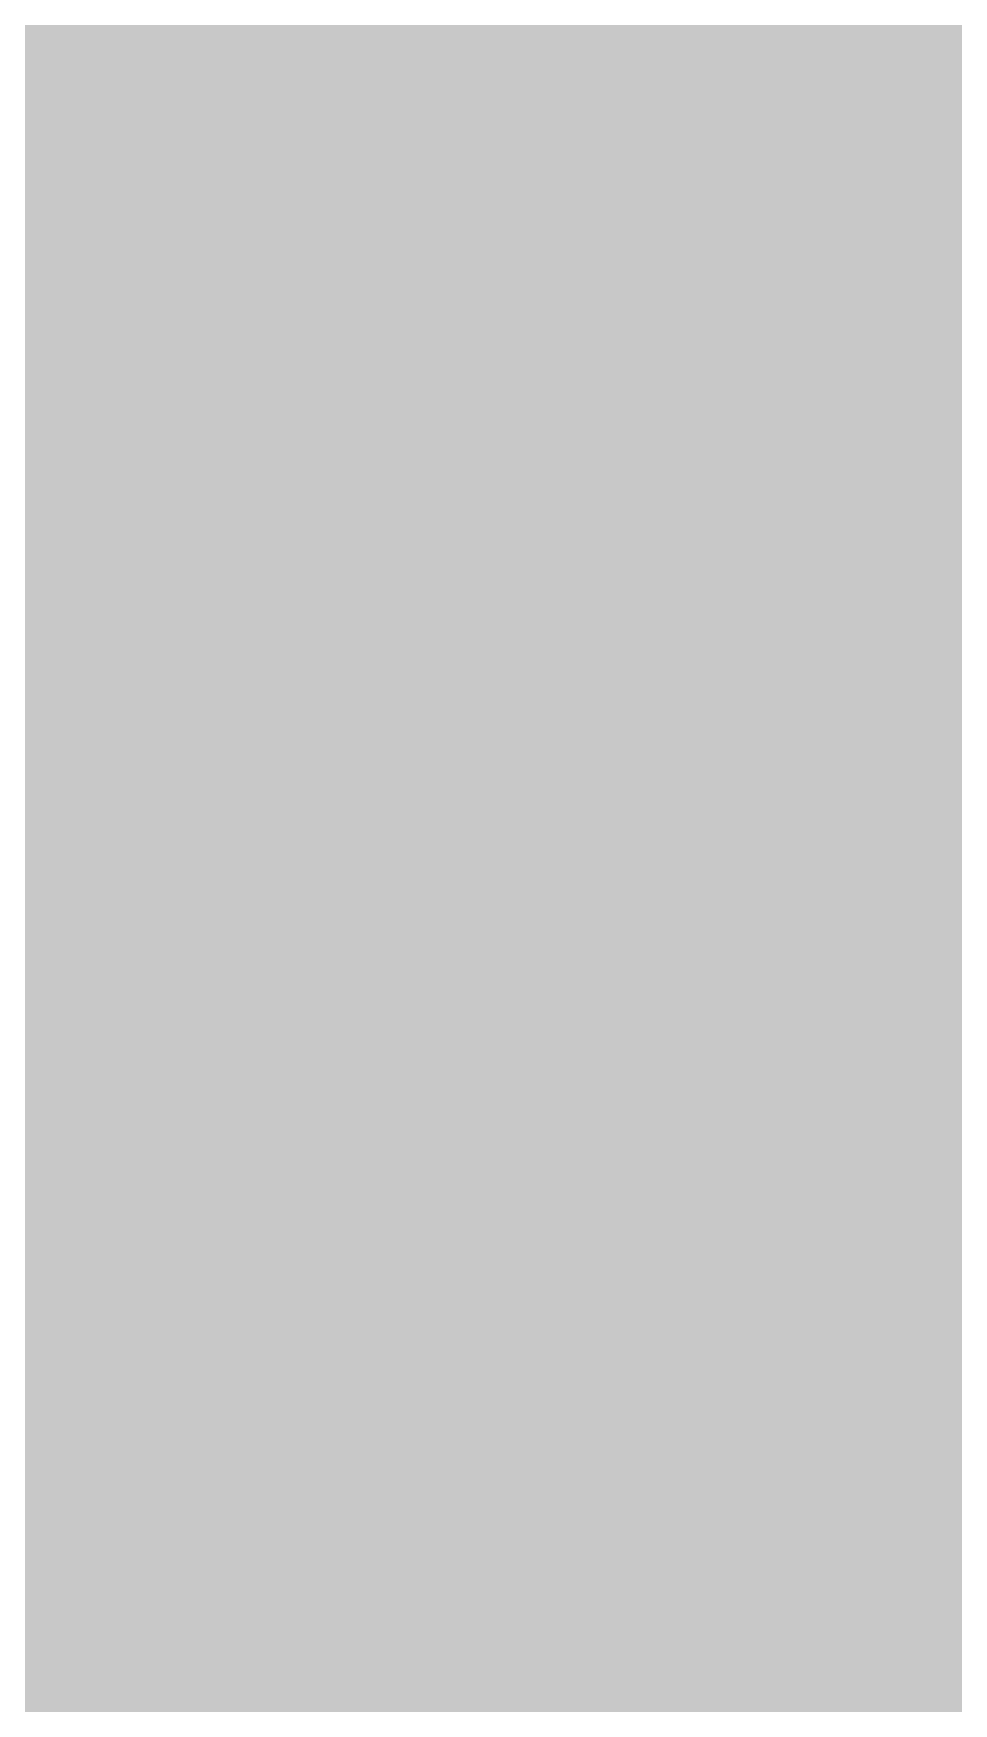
# Model space of a CAD drawing. Header units: millimetres. Extents: x 0 to 212, y 0 to 212.
# Drawn here: x 100.68 to 126.34, y 118.59 to 165.15 of the extents above; entities that cross this region are included whole.
import ezdxf

# ---------------------------------------------------------------- set-up
doc = ezdxf.new("R2010")
doc.units = ezdxf.units.MM

msp = doc.modelspace()

# ---------------------------------------------------------------- hatches: boundary and pattern name
msp.add_hatch(color=254).paths.add_polyline_path([(211.7189, 105.8869), (211.709, 107.2007), (211.6861, 108.5139), (211.6455, 109.8245), (211.5871, 111.1326), (211.5134, 112.4407), (211.4245, 113.7437), (211.3204, 115.0468), (211.201, 116.3447), (211.0638, 117.6426), (210.9114, 118.9355), (210.7413, 120.2258), (210.5584, 121.5136), (210.3577, 122.7988), (210.1418, 124.079), (209.9107, 125.3566), (209.6643, 126.6292), (209.4027, 127.8992), (209.1258, 129.1641), (208.8337, 130.4239), (208.5264, 131.6812), (208.2038, 132.936), (207.866, 134.1831), (207.5104, 135.4277), (207.1421, 136.6647), (206.7611, 137.8991), (206.3623, 139.1285), (205.9483, 140.3502), (205.5216, 141.5694), (205.0771, 142.781), (204.6199, 143.9901), (204.1474, 145.1915), (203.6623, 146.3853), (203.1619, 147.574), (202.6463, 148.7576), (202.1154, 149.9362), (201.5693, 151.1046), (201.0105, 152.2705), (200.439, 153.4262), (199.8523, 154.5768), (199.2503, 155.7198), (198.6356, 156.8577), (198.0057, 157.9855), (197.3605, 159.1081), (196.7052, 160.2232), (196.0321, 161.3281), (195.3489, 162.4279), (194.6504, 163.5176), (193.9366, 164.6022), (193.2102, 165.6766), (192.471, 166.7434), (191.7167, 167.8), (190.9521, 168.849), (190.1698, 169.8904), (189.3773, 170.9217), (188.5696, 171.9428), (187.7517, 172.9562), (186.9161, 173.9621), (186.0702, 174.9552), (185.2117, 175.9407), (184.338, 176.9161), (183.454, 177.8838), (182.5549, 178.8389), (181.643, 179.7837), (180.721, 180.7185), (179.7837, 181.643), (178.8389, 182.5549), (177.8838, 183.454), (176.9161, 184.338), (175.9407, 185.2117), (174.9552, 186.0702), (173.9621, 186.9161), (172.9562, 187.7492), (171.9428, 188.5696), (170.9217, 189.3773), (169.8904, 190.1698), (168.849, 190.9496), (167.8, 191.7167), (166.7408, 192.471), (165.6766, 193.2102), (164.6022, 193.9366), (163.5176, 194.6504), (162.4279, 195.3489), (161.3281, 196.0321), (160.2232, 196.7052), (159.1081, 197.3631), (157.9855, 198.0057), (156.8577, 198.6356), (155.7198, 199.2503), (154.5768, 199.8523), (153.4262, 200.439), (152.2705, 201.0131), (151.1046, 201.5719), (149.9362, 202.1154), (148.7576, 202.6463), (147.574, 203.1619), (146.3853, 203.6623), (145.1889, 204.15), (143.9875, 204.6199), (142.781, 205.0796), (141.5694, 205.5216), (140.3502, 205.9483), (139.1285, 206.3623), (137.8991, 206.7611), (136.6647, 207.1446), (135.4252, 207.5129), (134.1831, 207.866), (132.9334, 208.2038), (131.6812, 208.5264), (130.4239, 208.8337), (129.1641, 209.1284), (127.8966, 209.4052), (126.6292, 209.6668), (125.3541, 209.9132), (124.0765, 210.1444), (122.7963, 210.3603), (121.5136, 210.5584), (120.2258, 210.7438), (118.9355, 210.9114), (117.6401, 211.0638), (116.3447, 211.201), (115.0468, 211.3229), (113.7437, 211.4271), (112.4382, 211.516), (111.1326, 211.5896), (109.8245, 211.6455), (108.5113, 211.6861), (107.1982, 211.7115), (105.885, 211.7192), (104.5693, 211.7115), (103.2561, 211.6861), (101.9454, 211.6455), (100.6373, 211.5896), (99.3292, 211.516), (98.0262, 211.4271), (96.7232, 211.3229), (95.4253, 211.201), (94.1273, 211.0638), (92.8345, 210.9114), (91.5441, 210.7438), (90.2564, 210.5584), (88.9711, 210.3603), (87.691, 210.1444), (86.4133, 209.9132), (85.1408, 209.6668), (83.8708, 209.4052), (82.6059, 209.1284), (81.346, 208.8337), (80.0887, 208.5264), (78.834, 208.2038), (77.5868, 207.866), (76.3422, 207.5129), (75.1053, 207.1446), (73.8708, 206.7611), (72.6415, 206.3623), (71.4197, 205.9483), (70.2005, 205.5216), (68.9889, 205.0796), (67.7799, 204.6199), (66.5785, 204.15), (65.3847, 203.6623), (64.196, 203.1619), (63.0123, 202.6463), (61.8338, 202.1154), (60.6628, 201.5719), (59.4995, 201.0131), (58.3438, 200.439), (57.1932, 199.8523), (56.0502, 199.2503), (54.9123, 198.6356), (53.7845, 198.0057), (52.6618, 197.3631), (51.5468, 196.7052), (50.4419, 196.0321), (49.342, 195.3489), (48.2524, 194.6504), (47.1678, 193.9366), (46.0934, 193.2102), (45.0266, 192.471), (43.9699, 191.7167), (42.9209, 190.9496), (41.8795, 190.1698), (40.8483, 189.3773), (39.8272, 188.5696), (38.8137, 187.7492), (37.8079, 186.9161), (36.8148, 186.0702), (35.8292, 185.2117), (34.8539, 184.338), (33.8861, 183.454), (32.9311, 182.5549), (31.9862, 181.643), (31.049, 180.7185), (30.1269, 179.7837), (29.2151, 178.8389), (28.3159, 177.8838), (27.432, 176.9161), (26.5582, 175.9407), (25.6997, 174.9552), (24.8539, 173.9621), (24.0208, 172.9562), (23.2004, 171.9428), (22.3926, 170.9217), (21.6002, 169.8904), (20.8204, 168.849), (20.0533, 167.8), (19.2989, 166.7434), (18.5598, 165.6766), (17.8333, 164.6022), (17.1196, 163.5176), (16.4211, 162.4279), (15.7378, 161.3281), (15.0647, 160.2232), (14.4069, 159.1081), (13.7643, 157.9855), (13.1343, 156.8577), (12.5197, 155.7198), (11.9177, 154.5768), (11.3309, 153.4262), (10.7569, 152.2705), (10.1981, 151.1046), (9.6545, 149.9362), (9.1237, 148.7576), (8.6081, 147.574), (8.1077, 146.3853), (7.62, 145.1915), (7.1501, 143.9901), (6.6904, 142.781), (6.2484, 141.5694), (5.8217, 140.3502), (5.4077, 139.1285), (5.0089, 137.8991), (4.6253, 136.6647), (4.257, 135.4277), (3.904, 134.1831), (3.5662, 132.936), (3.2436, 131.6812), (2.9362, 130.4239), (2.6416, 129.1641), (2.3647, 127.8992), (2.1031, 126.6292), (1.8567, 125.3566), (1.6256, 124.079), (1.4097, 122.7988), (1.2116, 121.5136), (1.0262, 120.2258), (0.8585, 118.9355), (0.7061, 117.6426), (0.569, 116.3447), (0.447, 115.0468), (0.3429, 113.7437), (0.254, 112.4407), (0.1803, 111.1326), (0.1245, 109.8245), (0.0838, 108.5139), (0.0584, 107.2007), (0.0508, 105.885), (0.0584, 104.5718), (0.0838, 103.2586), (0.1245, 101.9454), (0.1803, 100.6373), (0.254, 99.3318), (0.3429, 98.0262), (0.447, 96.7232), (0.569, 95.4253), (0.7061, 94.1299), (0.8585, 92.8345), (1.0262, 91.5441), (1.2116, 90.2564), (1.4097, 88.9737), (1.6256, 87.6935), (1.8567, 86.4159), (2.1031, 85.1408), (2.3647, 83.8733), (2.6416, 82.6059), (2.9362, 81.346), (3.2436, 80.0887), (3.5662, 78.8365), (3.904, 77.5868), (4.257, 76.3448), (4.6253, 75.1053), (5.0089, 73.8708), (5.4077, 72.6415), (5.8217, 71.4197), (6.2484, 70.2005), (6.6904, 68.9889), (7.1501, 67.7824), (7.62, 66.581), (8.1077, 65.3847), (8.6081, 64.196), (9.1237, 63.0123), (9.6545, 61.8338), (10.1981, 60.6654), (10.7569, 59.4995), (11.3309, 58.3438), (11.9177, 57.1932), (12.5197, 56.0502), (13.1343, 54.9123), (13.7643, 53.7845), (14.4069, 52.6618), (15.0647, 51.5468), (15.7378, 50.4419), (16.4211, 49.342), (17.1196, 48.2524), (17.8333, 47.1678), (18.5598, 46.0934), (19.2989, 45.0291), (20.0533, 43.9699), (20.8204, 42.9209), (21.6002, 41.8795), (22.3926, 40.8483), (23.2004, 39.8272), (24.0208, 38.8137), (24.8539, 37.8079), (25.6997, 36.8148), (26.5582, 35.8292), (27.432, 34.8539), (28.3159, 33.8861), (29.2151, 32.9311), (30.1269, 31.9862), (31.049, 31.049), (31.9862, 30.1269), (32.9311, 29.2151), (33.8861, 28.3159), (34.8539, 27.432), (35.8292, 26.5582), (36.8148, 25.6997), (37.8079, 24.8539), (38.8137, 24.0182), (39.8272, 23.2004), (40.8483, 22.3926), (41.8795, 21.6002), (42.9209, 20.8178), (43.9699, 20.0533), (45.0266, 19.2989), (46.0934, 18.5598), (47.1678, 17.8333), (48.2524, 17.1196), (49.342, 16.4211), (50.4419, 15.7378), (51.5468, 15.0647), (52.6618, 14.4094), (53.7845, 13.7643), (54.9123, 13.1343), (56.0502, 12.5197), (57.1932, 11.9177), (58.3438, 11.3309), (59.4995, 10.7594), (60.6628, 10.2006), (61.8338, 9.6545), (63.0123, 9.1237), (64.196, 8.6081), (65.3847, 8.1077), (66.5785, 7.6225), (67.7799, 7.1501), (68.9889, 6.6929), (70.2005, 6.2484), (71.4197, 5.8217), (72.6415, 5.4077), (73.8708, 5.0089), (75.1053, 4.6279), (76.3422, 4.2596), (77.5868, 3.904), (78.834, 3.5662), (80.0887, 3.2436), (81.346, 2.9362), (82.6059, 2.6441), (83.8708, 2.3673), (85.1408, 2.1057), (86.4133, 1.8593), (87.691, 1.6281), (88.9711, 1.4122), (90.2564, 1.2116), (91.5441, 1.0287), (92.8345, 0.8585), (94.1273, 0.7061), (95.4253, 0.569), (96.7232, 0.4496), (98.0262, 0.3454), (99.3292, 0.2565), (100.6373, 0.1829), (101.9454, 0.1245), (103.2561, 0.0838), (104.5693, 0.061), (105.885, 0.0533), (107.1982, 0.061), (108.5113, 0.0838), (109.8245, 0.1245), (111.1326, 0.1829), (112.4382, 0.2565), (113.7437, 0.3454), (115.0468, 0.4496), (116.3447, 0.569), (117.6401, 0.7061), (118.9355, 0.8585), (120.2258, 1.0287), (121.5136, 1.2116), (122.7963, 1.4122), (124.0765, 1.6281), (125.3541, 1.8593), (126.6292, 2.1057), (127.8966, 2.3673), (129.1641, 2.6441), (130.4239, 2.9362), (131.6812, 3.2436), (132.9334, 3.5662), (134.1831, 3.904), (135.4252, 4.2596), (136.6647, 4.6279), (137.8991, 5.0089), (139.1285, 5.4077), (140.3502, 5.8217), (141.5694, 6.2484), (142.781, 6.6929), (143.9875, 7.1501), (145.1889, 7.6225), (146.3853, 8.1077), (147.574, 8.6081), (148.7576, 9.1237), (149.9362, 9.6545), (151.1046, 10.2006), (152.2705, 10.7594), (153.4262, 11.3309), (154.5768, 11.9177), (155.7198, 12.5197), (156.8577, 13.1343), (157.9855, 13.7643), (159.1081, 14.4094), (160.2232, 15.0647), (161.3281, 15.7378), (162.4279, 16.4211), (163.5176, 17.1196), (164.6022, 17.8333), (165.6766, 18.5598), (166.7408, 19.2989), (167.8, 20.0533), (168.849, 20.8178), (169.8904, 21.6002), (170.9217, 22.3926), (171.9428, 23.2004), (172.9562, 24.0182), (173.9621, 24.8539), (174.9552, 25.6997), (175.9407, 26.5582), (176.9161, 27.432), (177.8838, 28.3159), (178.8389, 29.2151), (179.7837, 30.1269), (180.721, 31.049), (181.643, 31.9862), (182.5549, 32.9311), (183.454, 33.8861), (184.338, 34.8539), (185.2117, 35.8292), (186.0702, 36.8148), (186.9161, 37.8079), (187.7517, 38.8137), (188.5696, 39.8272), (189.3773, 40.8483), (190.1698, 41.8795), (190.9521, 42.9209), (191.7167, 43.9699), (192.471, 45.0291), (193.2102, 46.0934), (193.9366, 47.1678), (194.6504, 48.2524), (195.3489, 49.342), (196.0321, 50.4419), (196.7052, 51.5468), (197.3605, 52.6618), (198.0057, 53.7845), (198.6356, 54.9123), (199.2503, 56.0502), (199.8523, 57.1932), (200.439, 58.3438), (201.0105, 59.4995), (201.5693, 60.6654), (202.1154, 61.8338), (202.6463, 63.0123), (203.1619, 64.196), (203.6623, 65.3847), (204.1474, 66.581), (204.6199, 67.7824), (205.0771, 68.9889), (205.5216, 70.2005), (205.9483, 71.4197), (206.3623, 72.6415), (206.7611, 73.8708), (207.1421, 75.1053), (207.5104, 76.3448), (207.866, 77.5868), (208.2038, 78.8365), (208.5264, 80.0887), (208.8337, 81.346), (209.1258, 82.6059), (209.4027, 83.8733), (209.6643, 85.1408), (209.9107, 86.4159), (210.1418, 87.6935), (210.3577, 88.9737), (210.5584, 90.2564), (210.7413, 91.5441), (210.9114, 92.8345), (211.0638, 94.1299), (211.201, 95.4253), (211.3204, 96.7232), (211.4245, 98.0262), (211.5134, 99.3318), (211.5871, 100.6373), (211.6455, 101.9454), (211.6861, 103.2586), (211.709, 104.5718), (211.7166, 105.885)])
h = msp.add_hatch(color=59)
edge = h.paths.add_edge_path()
edge.add_line((115.0592, 143.2426), (115.0569, 142.8471))
edge.add_line((115.0569, 142.8471), (115.0544, 142.4635))
edge.add_line((115.0544, 142.4635), (115.0493, 142.0851))
edge.add_line((115.0493, 142.0851), (115.0442, 141.7193))
edge.add_line((115.0442, 141.7193), (115.0366, 141.3612))
edge.add_line((115.0366, 141.3612), (115.0264, 141.0106))
edge.add_line((115.0264, 141.0106), (115.0163, 140.6677))
edge.add_line((115.0163, 140.6677), (115.001, 140.335))
edge.add_line((115.001, 140.335), (114.9858, 140.0099))
edge.add_line((114.9858, 140.0099), (114.9706, 139.6949))
edge.add_line((114.9706, 139.6949), (114.9502, 139.385))
edge.add_line((114.9502, 139.385), (114.9299, 139.0853))
edge.add_line((114.9299, 139.0853), (114.9071, 138.7932))
edge.add_line((114.9071, 138.7932), (114.8842, 138.5087))
edge.add_line((114.8842, 138.5087), (114.8563, 138.2319))
edge.add_line((114.8563, 138.2319), (114.8283, 137.9626))
edge.add_line((114.8283, 137.9626), (114.7978, 137.7036))
edge.add_line((114.7978, 137.7036), (114.7648, 137.4496))
edge.add_line((114.7648, 137.4496), (114.7318, 137.2032))
edge.add_line((114.7318, 137.2032), (114.6937, 136.9644))
edge.add_line((114.6937, 136.9644), (114.6556, 136.7333))
edge.add_line((114.6556, 136.7333), (114.615, 136.5072))
edge.add_line((114.615, 136.5072), (114.5718, 136.2913))
edge.add_line((114.5718, 136.2913), (114.5286, 136.0805))
edge.add_line((114.5286, 136.0805), (114.4803, 135.8773))
edge.add_line((114.4803, 135.8773), (114.4321, 135.6817))
edge.add_line((114.4321, 135.6817), (114.3813, 135.4912))
edge.add_line((114.3813, 135.4912), (114.3279, 135.3083))
edge.add_line((114.3279, 135.3083), (114.2721, 135.1305))
edge.add_line((114.2721, 135.1305), (114.2162, 134.9604))
edge.add_line((114.2162, 134.9604), (114.1552, 134.7978))
edge.add_line((114.1552, 134.7978), (114.0943, 134.6403))
edge.add_line((114.0943, 134.6403), (114.0282, 134.4905))
edge.add_line((114.0282, 134.4905), (113.9622, 134.3431))
edge.add_line((113.9622, 134.3431), (113.8936, 134.206))
edge.add_line((113.8936, 134.206), (113.8225, 134.0714))
edge.add_line((113.8225, 134.0714), (113.7488, 133.9444))
edge.add_line((113.7488, 133.9444), (113.6726, 133.825))
edge.add_line((113.6726, 133.825), (113.5939, 133.7081))
edge.add_line((113.5939, 133.7081), (113.5151, 133.5989))
edge.add_line((113.5151, 133.5989), (113.4313, 133.4948))
edge.add_line((113.4313, 133.4948), (113.345, 133.3957))
edge.add_line((113.345, 133.3957), (113.2586, 133.3017))
edge.add_line((113.2586, 133.3017), (113.1672, 133.2128))
edge.add_line((113.1672, 133.2128), (113.0757, 133.129))
edge.add_line((113.0757, 133.129), (112.9817, 133.0528))
edge.add_line((112.9817, 133.0528), (112.8827, 132.9792))
edge.add_line((112.8827, 132.9792), (112.7836, 132.9106))
edge.add_line((112.7836, 132.9106), (112.6795, 132.8471))
edge.add_line((112.6795, 132.8471), (112.5753, 132.7887))
edge.add_line((112.5753, 132.7887), (112.4687, 132.7353))
edge.add_line((112.4687, 132.7353), (112.3569, 132.6845))
edge.add_line((112.3569, 132.6845), (112.2451, 132.6388))
edge.add_line((112.2451, 132.6388), (112.1283, 132.5982))
edge.add_line((112.1283, 132.5982), (112.0115, 132.5626))
edge.add_line((112.0115, 132.5626), (111.8895, 132.5296))
edge.add_line((111.8895, 132.5296), (111.7676, 132.5016))
edge.add_line((111.7676, 132.5016), (111.6406, 132.4788))
edge.add_line((111.6406, 132.4788), (111.5136, 132.4585))
edge.add_line((111.5136, 132.4585), (111.3815, 132.4432))
edge.add_line((111.3815, 132.4432), (111.2469, 132.4305))
edge.add_line((111.2469, 132.4305), (111.1098, 132.4204))
edge.add_line((111.1098, 132.4204), (110.9701, 132.4153))
edge.add_line((110.9701, 132.4153), (110.8278, 132.4153))
edge.add_line((110.8278, 132.4153), (110.6856, 132.4153))
edge.add_line((110.6856, 132.4153), (110.5459, 132.4229))
edge.add_line((110.5459, 132.4229), (110.4113, 132.4331))
edge.add_line((110.4113, 132.4331), (110.2766, 132.4483))
edge.add_line((110.2766, 132.4483), (110.1446, 132.4686))
edge.add_line((110.1446, 132.4686), (110.015, 132.4915))
edge.add_line((110.015, 132.4915), (109.8906, 132.5194))
edge.add_line((109.8906, 132.5194), (109.7661, 132.5524))
edge.add_line((109.7661, 132.5524), (109.6467, 132.5905))
edge.add_line((109.6467, 132.5905), (109.5273, 132.6337))
edge.add_line((109.5273, 132.6337), (109.413, 132.6794))
edge.add_line((109.413, 132.6794), (109.2987, 132.7328))
edge.add_line((109.2987, 132.7328), (109.1895, 132.7887))
edge.add_line((109.1895, 132.7887), (109.0828, 132.8496))
edge.add_line((109.0828, 132.8496), (108.9762, 132.9157))
edge.add_line((108.9762, 132.9157), (108.8746, 132.9868))
edge.add_line((108.8746, 132.9868), (108.7755, 133.063))
edge.add_line((108.7755, 133.063), (108.6764, 133.1443))
edge.add_line((108.6764, 133.1443), (108.5825, 133.2306))
edge.add_line((108.5825, 133.2306), (108.4885, 133.3221))
edge.add_line((108.4885, 133.3221), (108.3996, 133.4211))
edge.add_line((108.3996, 133.4211), (108.3107, 133.5227))
edge.add_line((108.3107, 133.5227), (108.2269, 133.6294))
edge.add_line((108.2269, 133.6294), (108.143, 133.7412))
edge.add_line((108.143, 133.7412), (108.0618, 133.8605))
edge.add_line((108.0618, 133.8605), (107.9856, 133.985))
edge.add_line((107.9856, 133.985), (107.9094, 134.1145))
edge.add_line((107.9094, 134.1145), (107.8357, 134.2492))
edge.add_line((107.8357, 134.2492), (107.7646, 134.3889))
edge.add_line((107.7646, 134.3889), (107.696, 134.5362))
edge.add_line((107.696, 134.5362), (107.63, 134.686))
edge.add_line((107.63, 134.686), (107.5639, 134.8435))
edge.add_line((107.5639, 134.8435), (107.503, 135.0086))
edge.add_line((107.503, 135.0086), (107.442, 135.1763))
edge.add_line((107.442, 135.1763), (107.3861, 135.3515))
edge.add_line((107.3861, 135.3515), (107.3302, 135.5344))
edge.add_line((107.3302, 135.5344), (107.2769, 135.7198))
edge.add_line((107.2769, 135.7198), (107.2261, 135.9154))
edge.add_line((107.2261, 135.9154), (107.1753, 136.1135))
edge.add_line((107.1753, 136.1135), (107.1296, 136.3193))
edge.add_line((107.1296, 136.3193), (107.0839, 136.5326))
edge.add_line((107.0839, 136.5326), (107.0432, 136.7485))
edge.add_line((107.0432, 136.7485), (107.0026, 136.9746))
edge.add_line((107.0026, 136.9746), (106.9619, 137.2057))
edge.add_line((106.9619, 137.2057), (106.9264, 137.4419))
edge.add_line((106.9264, 137.4419), (106.8934, 137.6858))
edge.add_line((106.8934, 137.6858), (106.8603, 137.9372))
edge.add_line((106.8603, 137.9372), (106.8299, 138.1938))
edge.add_line((106.8299, 138.1938), (106.8019, 138.4579))
edge.add_line((106.8019, 138.4579), (106.774, 138.7272))
edge.add_line((106.774, 138.7272), (106.7511, 139.004))
edge.add_line((106.7511, 139.004), (106.7283, 139.2885))
edge.add_line((106.7283, 139.2885), (106.7054, 139.5781))
edge.add_line((106.7054, 139.5781), (106.6876, 139.8753))
edge.add_line((106.6876, 139.8753), (106.6698, 140.1801))
edge.add_line((106.6698, 140.1801), (106.6546, 140.4925))
edge.add_line((106.6546, 140.4925), (106.6419, 140.81))
edge.add_line((106.6419, 140.81), (106.6317, 141.1351))
edge.add_line((106.6317, 141.1351), (106.6216, 141.4678))
edge.add_line((106.6216, 141.4678), (106.614, 141.8082))
edge.add_line((106.614, 141.8082), (106.6063, 142.1562))
edge.add_line((106.6063, 142.1562), (106.6038, 142.5092))
edge.add_line((106.6038, 142.5092), (106.6013, 142.8725))
edge.add_line((106.6013, 142.8725), (106.5987, 143.2408))
edge.add_line((106.5987, 143.2408), (106.6013, 143.6167))
edge.add_line((106.6013, 143.6167), (106.6038, 143.985))
edge.add_line((106.6038, 143.985), (106.6089, 144.3482))
edge.add_line((106.6089, 144.3482), (106.614, 144.7013))
edge.add_line((106.614, 144.7013), (106.6216, 145.0467))
edge.add_line((106.6216, 145.0467), (106.6317, 145.3845))
edge.add_line((106.6317, 145.3845), (106.6444, 145.7147))
edge.add_line((106.6444, 145.7147), (106.6597, 146.0373))
edge.add_line((106.6597, 146.0373), (106.6749, 146.3548))
edge.add_line((106.6749, 146.3548), (106.6927, 146.6621))
edge.add_line((106.6927, 146.6621), (106.713, 146.9644))
edge.add_line((106.713, 146.9644), (106.7333, 147.259))
edge.add_line((106.7333, 147.259), (106.7587, 147.5461))
edge.add_line((106.7587, 147.5461), (106.7841, 147.8255))
edge.add_line((106.7841, 147.8255), (106.8095, 148.0998))
edge.add_line((106.8095, 148.0998), (106.84, 148.3665))
edge.add_line((106.84, 148.3665), (106.873, 148.6256))
edge.add_line((106.873, 148.6256), (106.9061, 148.8796))
edge.add_line((106.9061, 148.8796), (106.9416, 149.1234))
edge.add_line((106.9416, 149.1234), (106.9797, 149.3647))
edge.add_line((106.9797, 149.3647), (107.0178, 149.5958))
edge.add_line((107.0178, 149.5958), (107.061, 149.8219))
edge.add_line((107.061, 149.8219), (107.1042, 150.0429))
edge.add_line((107.1042, 150.0429), (107.1499, 150.2537))
edge.add_line((107.1499, 150.2537), (107.1982, 150.462))
edge.add_line((107.1982, 150.462), (107.249, 150.6626))
edge.add_line((107.249, 150.6626), (107.2998, 150.8557))
edge.add_line((107.2998, 150.8557), (107.3556, 151.0436))
edge.add_line((107.3556, 151.0436), (107.4115, 151.2265))
edge.add_line((107.4115, 151.2265), (107.4699, 151.4018))
edge.add_line((107.4699, 151.4018), (107.5309, 151.5694))
edge.add_line((107.5309, 151.5694), (107.5944, 151.7345))
edge.add_line((107.5944, 151.7345), (107.6579, 151.892))
edge.add_line((107.6579, 151.892), (107.7265, 152.0419))
edge.add_line((107.7265, 152.0419), (107.7951, 152.1892))
edge.add_line((107.7951, 152.1892), (107.8687, 152.3289))
edge.add_line((107.8687, 152.3289), (107.9424, 152.4635))
edge.add_line((107.9424, 152.4635), (108.0186, 152.593))
edge.add_line((108.0186, 152.593), (108.0973, 152.715))
edge.add_line((108.0973, 152.715), (108.1786, 152.8318))
edge.add_line((108.1786, 152.8318), (108.2599, 152.9461))
edge.add_line((108.2599, 152.9461), (108.3462, 153.0528))
edge.add_line((108.3462, 153.0528), (108.4351, 153.1518))
edge.add_line((108.4351, 153.1518), (108.524, 153.2484))
edge.add_line((108.524, 153.2484), (108.6155, 153.3398))
edge.add_line((108.6155, 153.3398), (108.712, 153.4262))
edge.add_line((108.712, 153.4262), (108.8085, 153.5049))
edge.add_line((108.8085, 153.5049), (108.9076, 153.5811))
edge.add_line((108.9076, 153.5811), (109.0092, 153.6522))
edge.add_line((109.0092, 153.6522), (109.1133, 153.7157))
edge.add_line((109.1133, 153.7157), (109.22, 153.7767))
edge.add_line((109.22, 153.7767), (109.3292, 153.8326))
edge.add_line((109.3292, 153.8326), (109.441, 153.8834))
edge.add_line((109.441, 153.8834), (109.5553, 153.9291))
edge.add_line((109.5553, 153.9291), (109.6696, 153.9723))
edge.add_line((109.6696, 153.9723), (109.789, 154.0078))
edge.add_line((109.789, 154.0078), (109.9109, 154.0408))
edge.add_line((109.9109, 154.0408), (110.0353, 154.0688))
edge.add_line((110.0353, 154.0688), (110.1598, 154.0916))
edge.add_line((110.1598, 154.0916), (110.2893, 154.112))
edge.add_line((110.2893, 154.112), (110.4189, 154.1247))
edge.add_line((110.4189, 154.1247), (110.5535, 154.1348))
edge.add_line((110.5535, 154.1348), (110.6907, 154.1424))
edge.add_line((110.6907, 154.1424), (110.8278, 154.145))
edge.add_line((110.8278, 154.145), (110.9675, 154.1424))
edge.add_line((110.9675, 154.1424), (111.1047, 154.1374))
edge.add_line((111.1047, 154.1374), (111.2368, 154.1272))
edge.add_line((111.2368, 154.1272), (111.3688, 154.1145))
edge.add_line((111.3688, 154.1145), (111.4984, 154.0993))
edge.add_line((111.4984, 154.0993), (111.6228, 154.0789))
edge.add_line((111.6228, 154.0789), (111.7473, 154.0535))
edge.add_line((111.7473, 154.0535), (111.8692, 154.0231))
edge.add_line((111.8692, 154.0231), (111.9886, 153.99))
edge.add_line((111.9886, 153.99), (112.1029, 153.9545))
edge.add_line((112.1029, 153.9545), (112.2172, 153.9113))
edge.add_line((112.2172, 153.9113), (112.329, 153.8656))
edge.add_line((112.329, 153.8656), (112.4382, 153.8148))
edge.add_line((112.4382, 153.8148), (112.5449, 153.7614))
edge.add_line((112.5449, 153.7614), (112.649, 153.7005))
edge.add_line((112.649, 153.7005), (112.7506, 153.6344))
edge.add_line((112.7506, 153.6344), (112.8497, 153.5659))
edge.add_line((112.8497, 153.5659), (112.9462, 153.4922))
edge.add_line((112.9462, 153.4922), (113.0427, 153.4109))
edge.add_line((113.0427, 153.4109), (113.1341, 153.3271))
edge.add_line((113.1341, 153.3271), (113.223, 153.2382))
edge.add_line((113.223, 153.2382), (113.3119, 153.1417))
edge.add_line((113.3119, 153.1417), (113.3983, 153.0401))
edge.add_line((113.3983, 153.0401), (113.4796, 152.9359))
edge.add_line((113.4796, 152.9359), (113.5609, 152.8242))
edge.add_line((113.5609, 152.8242), (113.6396, 152.7048))
edge.add_line((113.6396, 152.7048), (113.7158, 152.5829))
edge.add_line((113.7158, 152.5829), (113.7895, 152.4533))
edge.add_line((113.7895, 152.4533), (113.8631, 152.3187))
edge.add_line((113.8631, 152.3187), (113.9317, 152.179))
edge.add_line((113.9317, 152.179), (114.0003, 152.0317))
edge.add_line((114.0003, 152.0317), (114.0638, 151.8793))
edge.add_line((114.0638, 151.8793), (114.1273, 151.7193))
edge.add_line((114.1273, 151.7193), (114.1882, 151.5542))
edge.add_line((114.1882, 151.5542), (114.2467, 151.384))
edge.add_line((114.2467, 151.384), (114.3025, 151.2037))
edge.add_line((114.3025, 151.2037), (114.3584, 151.0208))
edge.add_line((114.3584, 151.0208), (114.4092, 150.8277))
edge.add_line((114.4092, 150.8277), (114.46, 150.6296))
edge.add_line((114.46, 150.6296), (114.5083, 150.4239))
edge.add_line((114.5083, 150.4239), (114.554, 150.2131))
edge.add_line((114.554, 150.2131), (114.5972, 149.9946))
edge.add_line((114.5972, 149.9946), (114.6404, 149.7686))
edge.add_line((114.6404, 149.7686), (114.6785, 149.5349))
edge.add_line((114.6785, 149.5349), (114.7166, 149.2961))
edge.add_line((114.7166, 149.2961), (114.7521, 149.0472))
edge.add_line((114.7521, 149.0472), (114.7851, 148.7932))
edge.add_line((114.7851, 148.7932), (114.8182, 148.529))
edge.add_line((114.8182, 148.529), (114.8461, 148.2598))
edge.add_line((114.8461, 148.2598), (114.874, 147.9804))
edge.add_line((114.874, 147.9804), (114.8994, 147.6959))
edge.add_line((114.8994, 147.6959), (114.9248, 147.4038))
edge.add_line((114.9248, 147.4038), (114.9452, 147.1016))
edge.add_line((114.9452, 147.1016), (114.9655, 146.7917))
edge.add_line((114.9655, 146.7917), (114.9833, 146.4742))
edge.add_line((114.9833, 146.4742), (114.9985, 146.1491))
edge.add_line((114.9985, 146.1491), (115.0137, 145.8163))
edge.add_line((115.0137, 145.8163), (115.0239, 145.4734))
edge.add_line((115.0239, 145.4734), (115.0341, 145.1229))
edge.add_line((115.0341, 145.1229), (115.0442, 144.7648))
edge.add_line((115.0442, 144.7648), (115.0493, 144.3965))
edge.add_line((115.0493, 144.3965), (115.0544, 144.0205))
edge.add_line((115.0544, 144.0205), (115.0569, 143.6345))
edge.add_line((115.0569, 143.6345), (115.0569, 143.2408))
edge = h.paths.add_edge_path(flags=16)
edge.add_line((119.1341, 143.2426), (119.1311, 143.6827))
edge.add_line((119.1311, 143.6827), (119.126, 144.1145))
edge.add_line((119.126, 144.1145), (119.1184, 144.5412))
edge.add_line((119.1184, 144.5412), (119.1057, 144.9578))
edge.add_line((119.1057, 144.9578), (119.0879, 145.3693))
edge.add_line((119.0879, 145.3693), (119.0701, 145.7731))
edge.add_line((119.0701, 145.7731), (119.0473, 146.1719))
edge.add_line((119.0473, 146.1719), (119.0193, 146.5605))
edge.add_line((119.0193, 146.5605), (118.9888, 146.9441))
edge.add_line((118.9888, 146.9441), (118.9558, 147.32))
edge.add_line((118.9558, 147.32), (118.9177, 147.6883))
edge.add_line((118.9177, 147.6883), (118.8745, 148.049))
edge.add_line((118.8745, 148.049), (118.8288, 148.4046))
edge.add_line((118.8288, 148.4046), (118.7806, 148.75))
edge.add_line((118.7806, 148.75), (118.7272, 149.0904))
edge.add_line((118.7272, 149.0904), (118.6713, 149.4231))
edge.add_line((118.6713, 149.4231), (118.6104, 149.7508))
edge.add_line((118.6104, 149.7508), (118.5443, 150.0683))
edge.add_line((118.5443, 150.0683), (118.4758, 150.3807))
edge.add_line((118.4758, 150.3807), (118.4021, 150.6855))
edge.add_line((118.4021, 150.6855), (118.3259, 150.9827))
edge.add_line((118.3259, 150.9827), (118.2446, 151.2748))
edge.add_line((118.2446, 151.2748), (118.1608, 151.5567))
edge.add_line((118.1608, 151.5567), (118.0719, 151.8336))
edge.add_line((118.0719, 151.8336), (117.9779, 152.1028))
edge.add_line((117.9779, 152.1028), (117.8814, 152.367))
edge.add_line((117.8814, 152.367), (117.7798, 152.621))
edge.add_line((117.7798, 152.621), (117.6731, 152.8699))
edge.add_line((117.6731, 152.8699), (117.5639, 153.1112))
edge.add_line((117.5639, 153.1112), (117.4496, 153.3474))
edge.add_line((117.4496, 153.3474), (117.3302, 153.5735))
edge.add_line((117.3302, 153.5735), (117.2083, 153.7945))
edge.add_line((117.2083, 153.7945), (117.0813, 154.0104))
edge.add_line((117.0813, 154.0104), (116.9492, 154.2161))
edge.add_line((116.9492, 154.2161), (116.8121, 154.4168))
edge.add_line((116.8121, 154.4168), (116.6724, 154.6098))
edge.add_line((116.6724, 154.6098), (116.5276, 154.7952))
edge.add_line((116.5276, 154.7952), (116.3777, 154.9756))
edge.add_line((116.3777, 154.9756), (116.2253, 155.1483))
edge.add_line((116.2253, 155.1483), (116.0653, 155.3134))
edge.add_line((116.0653, 155.3134), (115.9027, 155.4709))
edge.add_line((115.9027, 155.4709), (115.7351, 155.6233))
edge.add_line((115.7351, 155.6233), (115.5624, 155.768))
edge.add_line((115.5624, 155.768), (115.3871, 155.9077))
edge.add_line((115.3871, 155.9077), (115.2042, 156.0373))
edge.add_line((115.2042, 156.0373), (115.0188, 156.1617))
edge.add_line((115.0188, 156.1617), (114.8283, 156.2811))
edge.add_line((114.8283, 156.2811), (114.6302, 156.3929))
edge.add_line((114.6302, 156.3929), (114.4321, 156.497))
edge.add_line((114.4321, 156.497), (114.2263, 156.5935))
edge.add_line((114.2263, 156.5935), (114.0155, 156.685))
edge.add_line((114.0155, 156.685), (113.7996, 156.7688))
edge.add_line((113.7996, 156.7688), (113.5812, 156.845))
edge.add_line((113.5812, 156.845), (113.3551, 156.9161))
edge.add_line((113.3551, 156.9161), (113.1265, 156.9796))
edge.add_line((113.1265, 156.9796), (112.8903, 157.0355))
edge.add_line((112.8903, 157.0355), (112.6515, 157.0863))
edge.add_line((112.6515, 157.0863), (112.4052, 157.1295))
edge.add_line((112.4052, 157.1295), (112.1562, 157.165))
edge.add_line((112.1562, 157.165), (111.8997, 157.1955))
edge.add_line((111.8997, 157.1955), (111.6406, 157.2184))
edge.add_line((111.6406, 157.2184), (111.3739, 157.2362))
edge.add_line((111.3739, 157.2362), (111.1047, 157.2463))
edge.add_line((111.1047, 157.2463), (110.8278, 157.2489))
edge.add_line((110.8278, 157.2489), (110.5535, 157.2463))
edge.add_line((110.5535, 157.2463), (110.2817, 157.2362))
edge.add_line((110.2817, 157.2362), (110.0176, 157.2184))
edge.add_line((110.0176, 157.2184), (109.7585, 157.1955))
edge.add_line((109.7585, 157.1955), (109.5019, 157.165))
edge.add_line((109.5019, 157.165), (109.253, 157.1295))
edge.add_line((109.253, 157.1295), (109.0066, 157.0863))
edge.add_line((109.0066, 157.0863), (108.7679, 157.0355))
edge.add_line((108.7679, 157.0355), (108.5317, 156.9796))
edge.add_line((108.5317, 156.9796), (108.3031, 156.9161))
edge.add_line((108.3031, 156.9161), (108.077, 156.845))
edge.add_line((108.077, 156.845), (107.8586, 156.7688))
edge.add_line((107.8586, 156.7688), (107.6427, 156.685))
edge.add_line((107.6427, 156.685), (107.4318, 156.5935))
edge.add_line((107.4318, 156.5935), (107.2261, 156.497))
edge.add_line((107.2261, 156.497), (107.028, 156.3929))
edge.add_line((107.028, 156.3929), (106.8299, 156.2811))
edge.add_line((106.8299, 156.2811), (106.6394, 156.1617))
edge.add_line((106.6394, 156.1617), (106.4539, 156.0373))
edge.add_line((106.4539, 156.0373), (106.2711, 155.9077))
edge.add_line((106.2711, 155.9077), (106.0958, 155.768))
edge.add_line((106.0958, 155.768), (105.9231, 155.6233))
edge.add_line((105.9231, 155.6233), (105.7554, 155.4709))
edge.add_line((105.7554, 155.4709), (105.5929, 155.3134))
edge.add_line((105.5929, 155.3134), (105.4329, 155.1483))
edge.add_line((105.4329, 155.1483), (105.2805, 154.9756))
edge.add_line((105.2805, 154.9756), (105.1306, 154.7952))
edge.add_line((105.1306, 154.7952), (104.9858, 154.6098))
edge.add_line((104.9858, 154.6098), (104.8461, 154.4168))
edge.add_line((104.8461, 154.4168), (104.709, 154.2161))
edge.add_line((104.709, 154.2161), (104.5769, 154.0104))
edge.add_line((104.5769, 154.0104), (104.4499, 153.7945))
edge.add_line((104.4499, 153.7945), (104.328, 153.5735))
edge.add_line((104.328, 153.5735), (104.2086, 153.3474))
edge.add_line((104.2086, 153.3474), (104.0943, 153.1112))
edge.add_line((104.0943, 153.1112), (103.9851, 152.8699))
edge.add_line((103.9851, 152.8699), (103.8784, 152.621))
edge.add_line((103.8784, 152.621), (103.7768, 152.367))
edge.add_line((103.7768, 152.367), (103.6803, 152.1028))
edge.add_line((103.6803, 152.1028), (103.5863, 151.8336))
edge.add_line((103.5863, 151.8336), (103.4974, 151.5567))
edge.add_line((103.4974, 151.5567), (103.4136, 151.2748))
edge.add_line((103.4136, 151.2748), (103.3323, 150.9827))
edge.add_line((103.3323, 150.9827), (103.2561, 150.6855))
edge.add_line((103.2561, 150.6855), (103.1824, 150.3807))
edge.add_line((103.1824, 150.3807), (103.1138, 150.0683))
edge.add_line((103.1138, 150.0683), (103.0478, 149.7508))
edge.add_line((103.0478, 149.7508), (102.9868, 149.4231))
edge.add_line((102.9868, 149.4231), (102.931, 149.0904))
edge.add_line((102.931, 149.0904), (102.8776, 148.75))
edge.add_line((102.8776, 148.75), (102.8268, 148.4046))
edge.add_line((102.8268, 148.4046), (102.7836, 148.049))
edge.add_line((102.7836, 148.049), (102.7405, 147.6883))
edge.add_line((102.7405, 147.6883), (102.7024, 147.32))
edge.add_line((102.7024, 147.32), (102.6693, 146.9441))
edge.add_line((102.6693, 146.9441), (102.6389, 146.5605))
edge.add_line((102.6389, 146.5605), (102.6109, 146.1719))
edge.add_line((102.6109, 146.1719), (102.5881, 145.7731))
edge.add_line((102.5881, 145.7731), (102.5677, 145.3693))
edge.add_line((102.5677, 145.3693), (102.5525, 144.9578))
edge.add_line((102.5525, 144.9578), (102.5398, 144.5412))
edge.add_line((102.5398, 144.5412), (102.5322, 144.1145))
edge.add_line((102.5322, 144.1145), (102.5271, 143.6827))
edge.add_line((102.5271, 143.6827), (102.5246, 143.2408))
edge.add_line((102.5246, 143.2408), (102.5271, 142.8013))
edge.add_line((102.5271, 142.8013), (102.5322, 142.367))
edge.add_line((102.5322, 142.367), (102.5398, 141.9428))
edge.add_line((102.5398, 141.9428), (102.5525, 141.5237))
edge.add_line((102.5525, 141.5237), (102.5677, 141.1122))
edge.add_line((102.5677, 141.1122), (102.5881, 140.7084))
edge.add_line((102.5881, 140.7084), (102.6109, 140.3121))
edge.add_line((102.6109, 140.3121), (102.6389, 139.9235))
edge.add_line((102.6389, 139.9235), (102.6693, 139.5425))
edge.add_line((102.6693, 139.5425), (102.7024, 139.1666))
edge.add_line((102.7024, 139.1666), (102.7405, 138.7983))
edge.add_line((102.7405, 138.7983), (102.7836, 138.4402))
edge.add_line((102.7836, 138.4402), (102.8268, 138.0871))
edge.add_line((102.8268, 138.0871), (102.8776, 137.7391))
edge.add_line((102.8776, 137.7391), (102.931, 137.4013))
edge.add_line((102.931, 137.4013), (102.9868, 137.0686))
edge.add_line((102.9868, 137.0686), (103.0478, 136.746))
edge.add_line((103.0478, 136.746), (103.1138, 136.4285))
edge.add_line((103.1138, 136.4285), (103.1824, 136.1161))
edge.add_line((103.1824, 136.1161), (103.2561, 135.8138))
edge.add_line((103.2561, 135.8138), (103.3323, 135.5166))
edge.add_line((103.3323, 135.5166), (103.4136, 135.2296))
edge.add_line((103.4136, 135.2296), (103.4974, 134.9477))
edge.add_line((103.4974, 134.9477), (103.5863, 134.6708))
edge.add_line((103.5863, 134.6708), (103.6803, 134.4041))
edge.add_line((103.6803, 134.4041), (103.7768, 134.1425))
edge.add_line((103.7768, 134.1425), (103.8784, 133.8885))
edge.add_line((103.8784, 133.8885), (103.9851, 133.6421))
edge.add_line((103.9851, 133.6421), (104.0943, 133.4008))
edge.add_line((104.0943, 133.4008), (104.2086, 133.1697))
edge.add_line((104.2086, 133.1697), (104.328, 132.9436))
edge.add_line((104.328, 132.9436), (104.4499, 132.7252))
edge.add_line((104.4499, 132.7252), (104.5769, 132.5118))
edge.add_line((104.5769, 132.5118), (104.709, 132.3061))
edge.add_line((104.709, 132.3061), (104.8461, 132.1079))
edge.add_line((104.8461, 132.1079), (104.9858, 131.9174))
edge.add_line((104.9858, 131.9174), (105.1306, 131.732))
edge.add_line((105.1306, 131.732), (105.2805, 131.5542))
edge.add_line((105.2805, 131.5542), (105.4329, 131.384))
edge.add_line((105.4329, 131.384), (105.5929, 131.2215))
edge.add_line((105.5929, 131.2215), (105.7554, 131.064))
edge.add_line((105.7554, 131.064), (105.9231, 130.9141))
edge.add_line((105.9231, 130.9141), (106.0958, 130.7694))
edge.add_line((106.0958, 130.7694), (106.2711, 130.6322))
edge.add_line((106.2711, 130.6322), (106.4539, 130.5027))
edge.add_line((106.4539, 130.5027), (106.6394, 130.3807))
edge.add_line((106.6394, 130.3807), (106.8299, 130.2639))
edge.add_line((106.8299, 130.2639), (107.028, 130.1547))
edge.add_line((107.028, 130.1547), (107.2261, 130.0505))
edge.add_line((107.2261, 130.0505), (107.4318, 129.9566))
edge.add_line((107.4318, 129.9566), (107.6427, 129.8651))
edge.add_line((107.6427, 129.8651), (107.8586, 129.7838))
edge.add_line((107.8586, 129.7838), (108.077, 129.7076))
edge.add_line((108.077, 129.7076), (108.3031, 129.6391))
edge.add_line((108.3031, 129.6391), (108.5317, 129.5756))
edge.add_line((108.5317, 129.5756), (108.7679, 129.5197))
edge.add_line((108.7679, 129.5197), (109.0066, 129.4714))
edge.add_line((109.0066, 129.4714), (109.253, 129.4282))
edge.add_line((109.253, 129.4282), (109.5019, 129.3901))
edge.add_line((109.5019, 129.3901), (109.7585, 129.3622))
edge.add_line((109.7585, 129.3622), (110.0176, 129.3393))
edge.add_line((110.0176, 129.3393), (110.2817, 129.3216))
edge.add_line((110.2817, 129.3216), (110.5535, 129.3139))
edge.add_line((110.5535, 129.3139), (110.8278, 129.3089))
edge.add_line((110.8278, 129.3089), (111.1047, 129.3139))
edge.add_line((111.1047, 129.3139), (111.3739, 129.3216))
edge.add_line((111.3739, 129.3216), (111.6406, 129.3393))
edge.add_line((111.6406, 129.3393), (111.8997, 129.3622))
edge.add_line((111.8997, 129.3622), (112.1562, 129.3901))
edge.add_line((112.1562, 129.3901), (112.4052, 129.4282))
edge.add_line((112.4052, 129.4282), (112.6515, 129.4714))
edge.add_line((112.6515, 129.4714), (112.8903, 129.5197))
edge.add_line((112.8903, 129.5197), (113.1265, 129.5756))
edge.add_line((113.1265, 129.5756), (113.3551, 129.6391))
edge.add_line((113.3551, 129.6391), (113.5812, 129.7076))
edge.add_line((113.5812, 129.7076), (113.7996, 129.7838))
edge.add_line((113.7996, 129.7838), (114.0155, 129.8651))
edge.add_line((114.0155, 129.8651), (114.2263, 129.9566))
edge.add_line((114.2263, 129.9566), (114.4321, 130.0505))
edge.add_line((114.4321, 130.0505), (114.6302, 130.1547))
edge.add_line((114.6302, 130.1547), (114.8283, 130.2639))
edge.add_line((114.8283, 130.2639), (115.0188, 130.3807))
edge.add_line((115.0188, 130.3807), (115.2042, 130.5027))
edge.add_line((115.2042, 130.5027), (115.3871, 130.6322))
edge.add_line((115.3871, 130.6322), (115.5624, 130.7694))
edge.add_line((115.5624, 130.7694), (115.7351, 130.9141))
edge.add_line((115.7351, 130.9141), (115.9027, 131.064))
edge.add_line((115.9027, 131.064), (116.0653, 131.2215))
edge.add_line((116.0653, 131.2215), (116.2253, 131.384))
edge.add_line((116.2253, 131.384), (116.3777, 131.5542))
edge.add_line((116.3777, 131.5542), (116.5276, 131.732))
edge.add_line((116.5276, 131.732), (116.6724, 131.9174))
edge.add_line((116.6724, 131.9174), (116.8121, 132.1079))
edge.add_line((116.8121, 132.1079), (116.9492, 132.3061))
edge.add_line((116.9492, 132.3061), (117.0813, 132.5118))
edge.add_line((117.0813, 132.5118), (117.2083, 132.7252))
edge.add_line((117.2083, 132.7252), (117.3302, 132.9436))
edge.add_line((117.3302, 132.9436), (117.4496, 133.1697))
edge.add_line((117.4496, 133.1697), (117.5639, 133.4008))
edge.add_line((117.5639, 133.4008), (117.6731, 133.6421))
edge.add_line((117.6731, 133.6421), (117.7798, 133.8885))
edge.add_line((117.7798, 133.8885), (117.8814, 134.1425))
edge.add_line((117.8814, 134.1425), (117.9779, 134.4041))
edge.add_line((117.9779, 134.4041), (118.0719, 134.6708))
edge.add_line((118.0719, 134.6708), (118.1608, 134.9477))
edge.add_line((118.1608, 134.9477), (118.2446, 135.2296))
edge.add_line((118.2446, 135.2296), (118.3259, 135.5166))
edge.add_line((118.3259, 135.5166), (118.4021, 135.8138))
edge.add_line((118.4021, 135.8138), (118.4758, 136.1161))
edge.add_line((118.4758, 136.1161), (118.5443, 136.4285))
edge.add_line((118.5443, 136.4285), (118.6104, 136.746))
edge.add_line((118.6104, 136.746), (118.6713, 137.0686))
edge.add_line((118.6713, 137.0686), (118.7272, 137.4013))
edge.add_line((118.7272, 137.4013), (118.7806, 137.7391))
edge.add_line((118.7806, 137.7391), (118.8288, 138.0871))
edge.add_line((118.8288, 138.0871), (118.8745, 138.4402))
edge.add_line((118.8745, 138.4402), (118.9177, 138.7983))
edge.add_line((118.9177, 138.7983), (118.9558, 139.1666))
edge.add_line((118.9558, 139.1666), (118.9888, 139.5425))
edge.add_line((118.9888, 139.5425), (119.0193, 139.9235))
edge.add_line((119.0193, 139.9235), (119.0473, 140.3121))
edge.add_line((119.0473, 140.3121), (119.0701, 140.7084))
edge.add_line((119.0701, 140.7084), (119.0879, 141.1122))
edge.add_line((119.0879, 141.1122), (119.1057, 141.5237))
edge.add_line((119.1057, 141.5237), (119.1184, 141.9428))
edge.add_line((119.1184, 141.9428), (119.126, 142.367))
edge.add_line((119.126, 142.367), (119.1311, 142.8013))
edge.add_line((119.1311, 142.8013), (119.1336, 143.2408))

doc.saveas('drawing.dxf')
